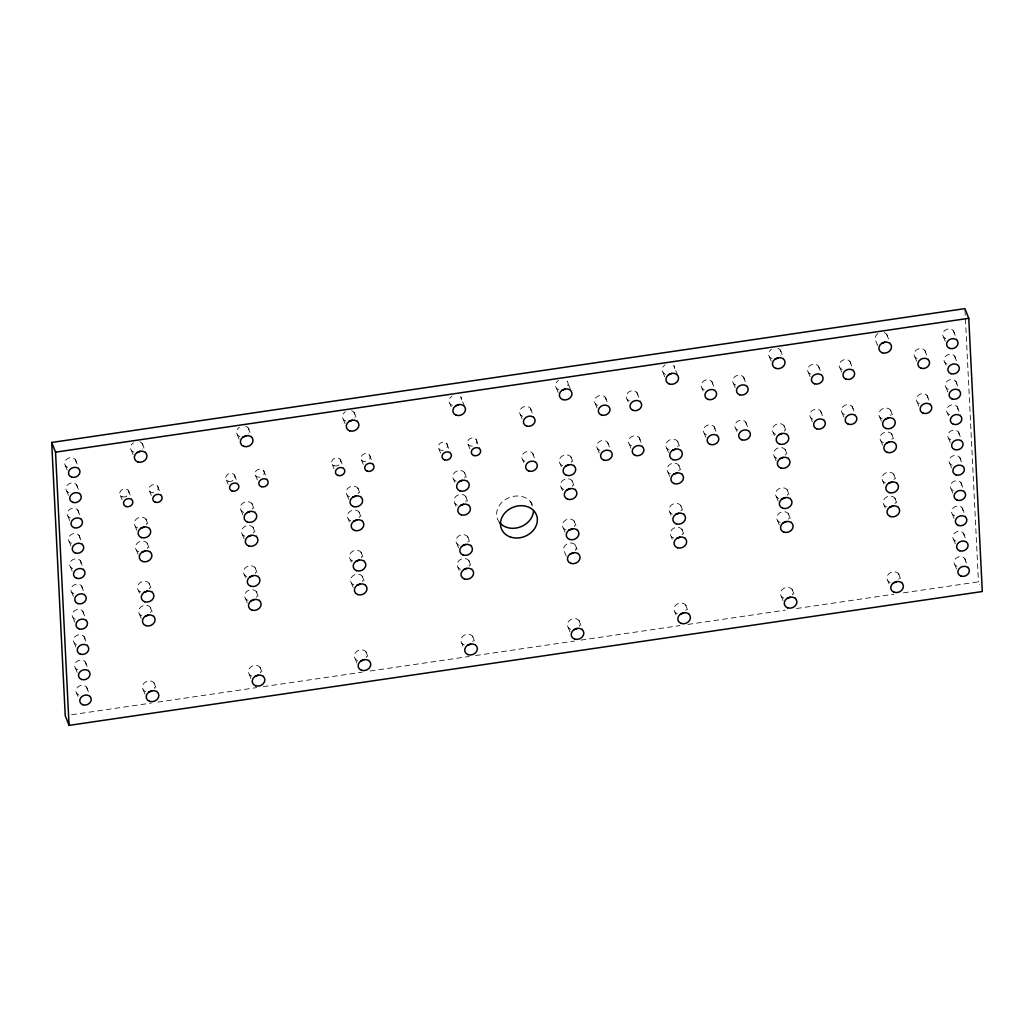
<?xml version="1.0" encoding="UTF-8"?>
<svg xmlns="http://www.w3.org/2000/svg" width="1034" height="1034" viewBox="0 0 1034 1034"><rect width="100%" height="100%" fill="white"/><g stroke="black" fill="none" stroke-linecap="round" stroke-linejoin="round"><path stroke-width="0.75" stroke-dasharray="5 3.75" d="M71.617 714.74L151.442 703.042M157.827 702.112L256.82 687.597M263.205 686.666L362.197 672.165M370.172 670.988L469.165 656.487M475.55 655.543L574.529 641.041M580.914 640.098L679.907 625.596M687.881 624.433L785.271 610.15M796.451 608.509L893.841 594.24M903.419 592.844L978.461 581.845L979.56 584.611M953.361 330.738L957.2 340.444M954.615 356.045L957.898 364.356M943.628 337.187L945.27 341.336M955.868 381.339L959.707 391.033M944.882 362.482L945.981 365.248M957.122 406.633L960.405 414.944M946.136 387.776L947.777 391.938M958.376 431.928L961.659 440.251M924.823 350.423L928.661 360.116M947.39 413.083L948.488 415.849M959.63 457.235L962.913 465.546M948.643 438.377L950.285 442.539M914.935 356.963L916.589 361.124M927.059 395.466L930.897 405.16M960.883 482.529L964.166 490.84M949.897 463.671L951.538 467.833M962.137 507.823L965.976 517.53M917.171 402.006L918.812 406.168M951.151 488.979L952.792 493.128M886.72 334.344L890.003 342.655M963.378 533.13L966.674 541.441M952.392 514.273L954.046 518.422M964.632 558.425L968.483 568.118M877.659 345.576L876.005 341.427A6.475 5.403 -21.6 0 1 877.956 333.607M953.645 539.567L955.3 543.729M954.899 564.861L956.553 569.023M890.468 410.033L893.764 418.343M891.657 433.931L894.94 442.255M879.766 417.116L881.407 421.277M849.896 361.409L853.192 369.72M880.942 441.027L882.597 445.176M893.647 474.179L897.486 483.873M894.824 498.078L898.119 506.389M840.009 367.949L841.663 372.111M882.933 481.262L884.031 484.028M852.132 406.44L855.428 414.75M884.122 505.161L885.22 507.94M842.245 412.993L843.886 417.141M818.346 366.023L821.642 374.347M898.572 573.78L902.423 583.473M808.459 372.576L810.1 376.725M820.582 411.067L824.421 420.76M887.87 580.862L888.969 583.628M810.695 417.607L812.336 421.769M780.243 349.944L783.526 358.255M769.529 357.027L771.183 361.189M783.992 425.633L787.275 433.957M785.168 449.544L788.464 457.855M773.277 432.729L774.376 435.495M743.42 377.009L747.259 386.703M774.466 456.627L776.107 460.789M787.171 489.78L790.454 498.091M788.347 513.678L791.643 522.002M733.533 383.549L735.174 387.711M776.456 496.863L778.111 501.025M745.656 422.053L748.939 430.364M777.646 520.774L779.287 524.923M735.769 428.593L736.867 431.359M711.87 381.636L715.166 389.947M792.096 589.38L795.934 599.074M701.983 388.177L703.081 390.955M714.106 426.667L717.945 436.374M781.394 596.463L783.035 600.625M704.206 433.22L705.86 437.369M677.606 375.252L673.754 365.545A6.475 5.403 -21.6 0 1 674.026 371.025M663.053 372.641L664.694 376.79M677.516 441.247L680.799 449.557M678.692 465.145L682.53 474.852M666.801 448.329L668.455 452.491M636.944 392.61L640.24 400.933M667.99 472.241L669.631 476.39M680.682 505.38L684.521 515.087M681.871 529.292L685.167 537.602M627.056 399.163L628.155 401.929M669.98 512.476L671.079 515.242M639.18 437.653L642.463 445.964M671.169 536.375L672.255 539.153M629.279 444.193L630.934 448.355M605.278 397.25L608.018 404.178M685.62 604.98L689.458 614.687M595.39 403.803L597.032 407.952M674.918 612.076L676.016 614.842M607.501 442.293L610.797 450.604M597.613 448.834L599.268 452.995M570.458 389.482L567.162 381.171A6.475 5.403 -21.6 0 1 567.433 386.651M556.46 388.254L558.101 392.416M570.91 456.86L574.206 465.184M572.099 480.771L575.938 490.465M560.208 463.956L561.307 466.722M530.352 408.236L534.19 417.93M561.397 487.854L562.496 490.633M574.09 521.007L577.928 530.701M575.279 544.918L578.575 553.229M520.464 414.776L522.105 418.938M563.388 528.09L565.029 532.251M532.575 453.28L535.87 461.591M566.218 556.15L564.564 552.001A6.475 5.403 -21.6 0 1 569.656 542.979A6.475 5.403 -21.6 0 1 575.55 550.385M522.687 459.82L523.786 462.586M579.027 620.607L582.866 630.301M530.649 501.839L532.303 506.001M568.325 627.69L569.967 631.852M464.524 406.478L460.686 396.772A6.475 5.403 -21.6 0 1 460.957 402.252M476.092 439.385L479.931 449.079M468.182 444.62L469.837 448.769M449.984 403.867L451.082 406.633M464.434 472.473L467.73 480.784M446.817 443.676L450.113 451.987M465.623 496.372L469.462 506.078M453.732 479.556L454.831 482.335M438.92 448.898L440.562 453.06M454.908 503.468L456.007 506.233M467.614 536.607L471.452 546.314M468.803 560.518L472.086 568.829M456.912 543.703L458.553 547.852M458.088 567.601L459.186 570.38M472.551 636.207L475.834 644.531M461.836 643.303L462.935 646.069M354.093 412.398L357.932 422.092M369.5 454.999L373.339 464.705M361.59 460.233L363.244 464.395M343.391 419.481L345.033 423.643M357.842 488.1L361.137 496.41M340.225 459.29L343.521 467.614M359.031 511.998L362.869 521.692M347.14 495.183L348.781 499.332M332.328 464.524L333.969 468.686M348.316 519.081L349.414 521.86M361.021 552.234L364.317 560.544M362.21 576.145L366.049 585.839M350.319 559.316L351.405 562.095M351.495 583.228L353.15 587.377M365.958 651.834L369.241 660.144M355.244 658.917L356.898 663.078M248.186 427.921L252.037 437.615M263.592 470.522L267.431 480.228M255.695 475.756L257.337 479.918M237.484 435.004L239.125 439.166M251.947 503.61L255.23 511.933M234.33 474.813L237.613 483.124M253.123 527.521L256.962 537.215M241.232 510.706L242.887 514.854M226.42 480.047L228.075 484.209M242.421 534.604L244.063 538.766M255.114 567.756L258.41 576.067M256.303 591.655L260.141 601.361M244.412 574.839L245.51 577.618M245.601 598.751L247.242 602.9M260.051 667.357L263.347 675.667M249.349 674.439L250.991 678.601M142.175 443.457L146.014 453.151M157.582 486.058L161.42 495.764M149.671 491.292L151.326 495.454M131.473 450.54L133.115 454.702M145.923 519.158L149.219 527.469M128.306 490.349L131.602 498.672M147.112 543.057L150.951 552.751M135.221 526.241L136.863 530.39M120.409 495.583L122.051 499.745M136.398 550.14L138.052 554.302M149.103 583.292L152.386 591.603M150.279 607.204L154.131 616.897M138.388 590.375L139.487 593.154M139.577 614.286L141.219 618.435M75.262 459.432L78.545 467.743M76.503 484.726L80.355 494.433M154.027 682.892L157.323 691.203M65.517 465.882L67.171 470.031M77.757 510.033L81.608 519.727M66.771 491.176L68.425 495.338M143.325 689.975L144.967 694.137M79.011 535.328L82.306 543.638M68.024 516.47L69.679 520.632M80.264 560.622L84.103 570.329M69.278 541.777L70.932 545.926M81.518 585.929L84.814 594.24M70.532 567.071L72.186 571.22M82.772 611.223L86.61 620.917M71.785 592.366L73.44 596.528M84.025 636.517L87.321 644.841M73.039 617.66L75.779 624.588M85.279 661.825L89.118 671.518M74.293 642.967L75.934 647.116M86.533 687.119L89.829 695.43M75.547 668.261L77.188 672.423M76.8 693.556L77.899 696.334M965.006 310.226L978.461 581.845M499.512 522.454A18.845 15.704 -21.6 0 1 508.043 498.091A18.845 15.704 -21.6 0 1 533.105 506.75M472.344 446.042A4.782 3.981 -21.6 0 1 467.678 441.259A4.782 3.981 -21.6 0 1 474.994 438.455A4.782 3.981 -21.6 0 1 474.658 445.163M443.069 450.333A4.782 3.981 -21.6 0 1 438.403 445.551A4.782 3.981 -21.6 0 1 445.719 442.746A4.782 3.981 -21.6 0 1 445.383 449.441M365.752 461.668A4.782 3.981 -21.6 0 1 361.086 456.886A4.782 3.981 -21.6 0 1 368.401 454.081A4.782 3.981 -21.6 0 1 368.065 460.776M259.844 477.191A4.782 3.981 -21.6 0 1 255.178 472.409A4.782 3.981 -21.6 0 1 262.494 469.604A4.782 3.981 -21.6 0 1 262.158 476.299M153.82 492.727A4.782 3.981 -21.6 0 1 149.167 487.945A4.782 3.981 -21.6 0 1 156.483 485.14A4.782 3.981 -21.6 0 1 156.134 491.835M957.109 566.386A5.894 4.911 -21.6 0 1 954.653 559.885A5.894 4.911 -21.6 0 1 962.434 556.912A5.894 4.911 -21.6 0 1 964.877 563.401M955.855 541.079A5.894 4.911 -21.6 0 1 953.4 534.591A5.894 4.911 -21.6 0 1 961.181 531.618A5.894 4.911 -21.6 0 1 963.636 538.107M954.602 515.785A5.894 4.911 -21.6 0 1 952.146 509.297A5.894 4.911 -21.6 0 1 959.927 506.311A5.894 4.911 -21.6 0 1 962.383 512.812M953.348 490.491A5.894 4.911 -21.6 0 1 950.892 483.99A5.894 4.911 -21.6 0 1 958.673 481.017A5.894 4.911 -21.6 0 1 961.129 487.505M952.094 465.184A5.894 4.911 -21.6 0 1 949.639 458.695A5.894 4.911 -21.6 0 1 957.419 455.723A5.894 4.911 -21.6 0 1 959.875 462.211M950.841 439.889A5.894 4.911 -21.6 0 1 948.398 433.401A5.894 4.911 -21.6 0 1 956.166 430.415A5.894 4.911 -21.6 0 1 958.621 436.917M949.587 414.595A5.894 4.911 -21.6 0 1 947.144 408.094A5.894 4.911 -21.6 0 1 954.925 405.121A5.894 4.911 -21.6 0 1 957.368 411.61M948.333 389.288A5.894 4.911 -21.6 0 1 945.89 382.8A5.894 4.911 -21.6 0 1 953.671 379.827A5.894 4.911 -21.6 0 1 956.114 386.315M947.079 363.994A5.894 4.911 -21.6 0 1 944.637 357.506A5.894 4.911 -21.6 0 1 952.417 354.52A5.894 4.911 -21.6 0 1 954.86 361.021M945.826 338.7A5.894 4.911 -21.6 0 1 943.383 332.198A5.894 4.911 -21.6 0 1 951.164 329.226A5.894 4.911 -21.6 0 1 953.606 335.727M78.998 695.081A5.894 4.911 -21.6 0 1 76.555 688.579A5.894 4.911 -21.6 0 1 84.336 685.607A5.894 4.911 -21.6 0 1 86.778 692.095M77.744 669.774A5.894 4.911 -21.6 0 1 75.301 663.285A5.894 4.911 -21.6 0 1 83.082 660.312A5.894 4.911 -21.6 0 1 85.525 666.801M76.49 644.479A5.894 4.911 -21.6 0 1 74.047 637.978A5.894 4.911 -21.6 0 1 81.828 635.005A5.894 4.911 -21.6 0 1 84.271 641.507M75.236 619.185A5.894 4.911 -21.6 0 1 72.794 612.684A5.894 4.911 -21.6 0 1 80.574 609.711A5.894 4.911 -21.6 0 1 83.017 616.199M73.983 593.878A5.894 4.911 -21.6 0 1 71.54 587.39A5.894 4.911 -21.6 0 1 79.321 584.417A5.894 4.911 -21.6 0 1 81.764 590.905M72.729 568.584A5.894 4.911 -21.6 0 1 70.286 562.095A5.894 4.911 -21.6 0 1 78.067 559.11A5.894 4.911 -21.6 0 1 80.51 565.611M71.475 543.289A5.894 4.911 -21.6 0 1 69.032 536.788A5.894 4.911 -21.6 0 1 76.813 533.815A5.894 4.911 -21.6 0 1 79.256 540.304M70.234 517.982A5.894 4.911 -21.6 0 1 67.779 511.494A5.894 4.911 -21.6 0 1 75.56 508.521A5.894 4.911 -21.6 0 1 78.015 515.01M68.981 492.688A5.894 4.911 -21.6 0 1 66.525 486.2A5.894 4.911 -21.6 0 1 74.306 483.214A5.894 4.911 -21.6 0 1 76.762 489.715M67.727 467.394A5.894 4.911 -21.6 0 1 65.271 460.893A5.894 4.911 -21.6 0 1 73.052 457.92A5.894 4.911 -21.6 0 1 75.508 464.408M885.362 482.93A6.475 5.403 -21.6 0 1 882.661 475.782A6.475 5.403 -21.6 0 1 891.23 472.512A6.475 5.403 -21.6 0 1 893.919 479.647M890.287 582.53A6.475 5.403 -21.6 0 1 887.599 575.382A6.475 5.403 -21.6 0 1 896.155 572.112A6.475 5.403 -21.6 0 1 898.843 579.247M886.539 506.828A6.475 5.403 -21.6 0 1 883.85 499.693A6.475 5.403 -21.6 0 1 892.407 496.41A6.475 5.403 -21.6 0 1 895.095 503.558M778.873 498.53A6.475 5.403 -21.6 0 1 776.185 491.396A6.475 5.403 -21.6 0 1 784.741 488.113A6.475 5.403 -21.6 0 1 787.443 495.26M783.811 598.13A6.475 5.403 -21.6 0 1 781.122 590.983A6.475 5.403 -21.6 0 1 789.679 587.713A6.475 5.403 -21.6 0 1 792.367 594.86M780.063 522.441A6.475 5.403 -21.6 0 1 777.374 515.294A6.475 5.403 -21.6 0 1 785.93 512.024A6.475 5.403 -21.6 0 1 788.619 519.158M672.397 514.144A6.475 5.403 -21.6 0 1 669.709 506.996A6.475 5.403 -21.6 0 1 678.265 503.726A6.475 5.403 -21.6 0 1 680.954 510.861M677.335 613.731A6.475 5.403 -21.6 0 1 674.646 606.596A6.475 5.403 -21.6 0 1 683.203 603.326A6.475 5.403 -21.6 0 1 685.891 610.461M673.586 538.042A6.475 5.403 -21.6 0 1 670.898 530.894A6.475 5.403 -21.6 0 1 679.454 527.624A6.475 5.403 -21.6 0 1 682.143 534.772M565.805 529.757A6.475 5.403 -21.6 0 1 563.116 522.622A6.475 5.403 -21.6 0 1 571.673 519.339A6.475 5.403 -21.6 0 1 574.361 526.487M570.742 629.357A6.475 5.403 -21.6 0 1 568.054 622.222A6.475 5.403 -21.6 0 1 576.61 618.939A6.475 5.403 -21.6 0 1 579.298 626.087M459.329 545.37A6.475 5.403 -21.6 0 1 456.64 538.223A6.475 5.403 -21.6 0 1 465.197 534.953A6.475 5.403 -21.6 0 1 467.885 542.087M464.266 644.97A6.475 5.403 -21.6 0 1 461.565 637.823A6.475 5.403 -21.6 0 1 470.134 634.553A6.475 5.403 -21.6 0 1 472.822 641.687M460.505 569.269A6.475 5.403 -21.6 0 1 457.816 562.121A6.475 5.403 -21.6 0 1 466.373 558.851A6.475 5.403 -21.6 0 1 469.074 565.999M352.736 560.984A6.475 5.403 -21.6 0 1 350.048 553.849A6.475 5.403 -21.6 0 1 358.604 550.566A6.475 5.403 -21.6 0 1 361.293 557.714M357.661 660.584A6.475 5.403 -21.6 0 1 354.972 653.449A6.475 5.403 -21.6 0 1 363.529 650.166A6.475 5.403 -21.6 0 1 366.23 657.314M353.912 584.895A6.475 5.403 -21.6 0 1 351.224 577.747A6.475 5.403 -21.6 0 1 359.78 574.477A6.475 5.403 -21.6 0 1 362.482 581.612M246.829 576.507A6.475 5.403 -21.6 0 1 244.14 569.359A6.475 5.403 -21.6 0 1 252.697 566.089A6.475 5.403 -21.6 0 1 255.385 573.237M251.766 676.107A6.475 5.403 -21.6 0 1 249.078 668.959A6.475 5.403 -21.6 0 1 257.634 665.689A6.475 5.403 -21.6 0 1 260.322 672.837M248.018 600.418A6.475 5.403 -21.6 0 1 245.329 593.27A6.475 5.403 -21.6 0 1 253.886 590A6.475 5.403 -21.6 0 1 256.574 597.135M140.818 592.043A6.475 5.403 -21.6 0 1 138.117 584.908A6.475 5.403 -21.6 0 1 146.686 581.625A6.475 5.403 -21.6 0 1 149.374 588.773M145.742 691.643A6.475 5.403 -21.6 0 1 143.054 684.508A6.475 5.403 -21.6 0 1 151.61 681.225A6.475 5.403 -21.6 0 1 154.299 688.373M141.994 615.954A6.475 5.403 -21.6 0 1 139.306 608.806A6.475 5.403 -21.6 0 1 147.862 605.536A6.475 5.403 -21.6 0 1 150.55 612.671M883.359 442.694A6.475 5.403 -21.6 0 1 880.671 435.547A6.475 5.403 -21.6 0 1 889.227 432.277A6.475 5.403 -21.6 0 1 891.928 439.411M884.303 332.677A6.475 5.403 -21.6 0 1 886.991 339.811M882.183 418.783A6.475 5.403 -21.6 0 1 879.495 411.648A6.475 5.403 -21.6 0 1 888.051 408.365A6.475 5.403 -21.6 0 1 890.739 415.513M776.883 458.295A6.475 5.403 -21.6 0 1 774.195 451.147A6.475 5.403 -21.6 0 1 782.751 447.877A6.475 5.403 -21.6 0 1 785.439 455.025M777.814 348.277A6.475 5.403 -21.6 0 1 780.515 355.425M771.946 358.695A6.475 5.403 -21.6 0 1 771.48 349.208M775.707 434.396A6.475 5.403 -21.6 0 1 773.005 427.249A6.475 5.403 -21.6 0 1 781.575 423.979A6.475 5.403 -21.6 0 1 784.263 431.113M670.407 473.895A6.475 5.403 -21.6 0 1 667.718 466.761A6.475 5.403 -21.6 0 1 676.275 463.478A6.475 5.403 -21.6 0 1 678.963 470.625M665.469 374.295A6.475 5.403 -21.6 0 1 665.004 364.808M669.218 449.997A6.475 5.403 -21.6 0 1 666.529 442.849A6.475 5.403 -21.6 0 1 675.086 439.579A6.475 5.403 -21.6 0 1 677.787 446.727M563.814 489.521A6.475 5.403 -21.6 0 1 561.126 482.374A6.475 5.403 -21.6 0 1 569.682 479.104A6.475 5.403 -21.6 0 1 572.371 486.251M558.877 389.921A6.475 5.403 -21.6 0 1 558.412 380.434M562.625 465.623A6.475 5.403 -21.6 0 1 559.937 458.476A6.475 5.403 -21.6 0 1 568.493 455.206A6.475 5.403 -21.6 0 1 571.182 462.34M457.338 505.122A6.475 5.403 -21.6 0 1 454.65 497.987A6.475 5.403 -21.6 0 1 463.206 494.704A6.475 5.403 -21.6 0 1 465.895 501.852M452.401 405.522A6.475 5.403 -21.6 0 1 451.936 396.035M456.149 481.224A6.475 5.403 -21.6 0 1 453.461 474.076A6.475 5.403 -21.6 0 1 462.017 470.806A6.475 5.403 -21.6 0 1 464.705 477.954M350.746 520.748A6.475 5.403 -21.6 0 1 348.044 513.601A6.475 5.403 -21.6 0 1 356.614 510.331A6.475 5.403 -21.6 0 1 359.302 517.478M351.676 410.731A6.475 5.403 -21.6 0 1 354.365 417.878M345.808 421.148A6.475 5.403 -21.6 0 1 345.343 411.661M349.557 496.85A6.475 5.403 -21.6 0 1 346.868 489.702A6.475 5.403 -21.6 0 1 355.425 486.432A6.475 5.403 -21.6 0 1 358.113 493.567M244.838 536.271A6.475 5.403 -21.6 0 1 242.15 529.124A6.475 5.403 -21.6 0 1 250.706 525.854A6.475 5.403 -21.6 0 1 253.395 533.001M245.769 426.254A6.475 5.403 -21.6 0 1 248.457 433.401M239.901 436.671A6.475 5.403 -21.6 0 1 239.436 427.184M243.649 512.373A6.475 5.403 -21.6 0 1 240.961 505.225A6.475 5.403 -21.6 0 1 249.517 501.955A6.475 5.403 -21.6 0 1 252.218 509.09M138.815 551.807A6.475 5.403 -21.6 0 1 136.126 544.659A6.475 5.403 -21.6 0 1 144.682 541.389A6.475 5.403 -21.6 0 1 147.384 548.537M139.758 441.789A6.475 5.403 -21.6 0 1 142.446 448.937M133.89 452.207A6.475 5.403 -21.6 0 1 133.412 442.72M137.638 527.909A6.475 5.403 -21.6 0 1 134.95 520.761A6.475 5.403 -21.6 0 1 143.506 517.491A6.475 5.403 -21.6 0 1 146.195 524.626M844.481 414.531A5.984 4.989 -21.6 0 1 841.986 407.926A5.984 4.989 -21.6 0 1 849.896 404.901A5.984 4.989 -21.6 0 1 852.378 411.506M919.407 403.544A5.984 4.989 -21.6 0 1 916.912 396.953A5.984 4.989 -21.6 0 1 924.823 393.928A5.984 4.989 -21.6 0 1 927.304 400.52M842.245 369.487A5.984 4.989 -21.6 0 1 839.763 362.895A5.984 4.989 -21.6 0 1 847.66 359.871A5.984 4.989 -21.6 0 1 850.155 366.463M917.171 358.501A5.984 4.989 -21.6 0 1 914.689 351.909A5.984 4.989 -21.6 0 1 922.586 348.885A5.984 4.989 -21.6 0 1 925.081 355.476M738.005 430.131A5.984 4.989 -21.6 0 1 735.51 423.539A5.984 4.989 -21.6 0 1 743.42 420.515A5.984 4.989 -21.6 0 1 745.902 427.107M812.931 419.145A5.984 4.989 -21.6 0 1 810.436 412.553A5.984 4.989 -21.6 0 1 818.346 409.529A5.984 4.989 -21.6 0 1 820.828 416.12M735.769 385.087A5.984 4.989 -21.6 0 1 733.287 378.496A5.984 4.989 -21.6 0 1 741.184 375.471A5.984 4.989 -21.6 0 1 743.679 382.063M810.695 374.114A5.984 4.989 -21.6 0 1 808.213 367.509A5.984 4.989 -21.6 0 1 816.11 364.485A5.984 4.989 -21.6 0 1 818.605 371.09M631.515 445.732A5.984 4.989 -21.6 0 1 629.034 439.14A5.984 4.989 -21.6 0 1 636.944 436.115A5.984 4.989 -21.6 0 1 639.426 442.707M706.442 434.758A5.984 4.989 -21.6 0 1 703.96 428.154A5.984 4.989 -21.6 0 1 711.87 425.129A5.984 4.989 -21.6 0 1 714.352 431.734M629.292 400.701A5.984 4.989 -21.6 0 1 626.798 394.096A5.984 4.989 -21.6 0 1 634.708 391.072A5.984 4.989 -21.6 0 1 637.19 397.676M704.219 389.715A5.984 4.989 -21.6 0 1 701.737 383.123A5.984 4.989 -21.6 0 1 709.634 380.098A5.984 4.989 -21.6 0 1 712.116 386.69M524.923 461.358A5.984 4.989 -21.6 0 1 522.441 454.766A5.984 4.989 -21.6 0 1 530.352 451.742A5.984 4.989 -21.6 0 1 532.833 458.333M599.849 450.372A5.984 4.989 -21.6 0 1 597.368 443.78A5.984 4.989 -21.6 0 1 605.278 440.755A5.984 4.989 -21.6 0 1 607.759 447.347M522.7 416.314A5.984 4.989 -21.6 0 1 520.205 409.722A5.984 4.989 -21.6 0 1 528.115 406.698A5.984 4.989 -21.6 0 1 530.597 413.29M597.626 405.341A5.984 4.989 -21.6 0 1 595.132 398.736A5.984 4.989 -21.6 0 1 603.042 395.712A5.984 4.989 -21.6 0 1 605.523 402.316M334.111 465.752A4.782 3.981 -21.6 0 0 340.949 461.229A4.782 3.981 -21.6 0 0 333.762 458.747A4.782 3.981 -21.6 0 0 334.111 465.752M228.204 481.275A4.782 3.981 -21.6 0 0 235.054 476.752A4.782 3.981 -21.6 0 0 227.855 474.27A4.782 3.981 -21.6 0 0 228.204 481.275M122.193 496.811A4.782 3.981 -21.6 0 0 129.03 492.287A4.782 3.981 -21.6 0 0 121.844 489.806A4.782 3.981 -21.6 0 0 122.193 496.811"/><path stroke-width="1.5" d="M51.7 442.462L964.929 308.623L968.768 318.317L982.3 591.538L69.071 725.377L65.232 715.683L51.7 442.462L55.539 452.155L69.071 725.377M55.539 452.155L968.768 318.317M533.518 510.809A18.845 15.704 -21.6 0 1 519.856 527.12A18.845 15.704 -21.6 0 1 499.512 522.454M891.696 481.999A6.475 5.403 -21.6 0 1 888.568 483.201M896.633 581.599A6.475 5.403 -21.6 0 1 893.492 582.801M892.885 505.897A6.475 5.403 -21.6 0 1 889.744 507.099M785.22 497.6A6.475 5.403 -21.6 0 1 782.079 498.802M790.144 597.2A6.475 5.403 -21.6 0 1 787.016 598.402M786.396 521.511A6.475 5.403 -21.6 0 1 783.268 522.7M678.743 513.213A6.475 5.403 -21.6 0 1 675.603 514.402M683.668 612.813A6.475 5.403 -21.6 0 1 680.54 614.002M679.92 537.111A6.475 5.403 -21.6 0 1 676.792 538.313M572.138 528.826A6.475 5.403 -21.6 0 1 569.01 530.028M577.075 628.426A6.475 5.403 -21.6 0 1 573.948 629.628M573.327 552.738A6.475 5.403 -21.6 0 1 570.199 553.927M465.662 544.44A6.475 5.403 -21.6 0 1 462.534 545.629M470.599 644.04A6.475 5.403 -21.6 0 1 467.471 645.229M466.851 568.338A6.475 5.403 -21.6 0 1 463.71 569.54M359.069 560.053A6.475 5.403 -21.6 0 1 355.942 561.255M364.007 659.653A6.475 5.403 -21.6 0 1 360.866 660.855M360.259 583.964A6.475 5.403 -21.6 0 1 357.118 585.166M253.175 575.576A6.475 5.403 -21.6 0 1 250.034 576.778M258.099 675.176A6.475 5.403 -21.6 0 1 254.971 676.378M254.351 599.487A6.475 5.403 -21.6 0 1 251.223 600.676M147.151 591.112A6.475 5.403 -21.6 0 1 144.023 592.314M152.088 690.712A6.475 5.403 -21.6 0 1 148.948 691.914M148.34 615.023A6.475 5.403 -21.6 0 1 145.199 616.225M889.705 441.764A6.475 5.403 -21.6 0 1 886.565 442.953M884.768 342.164A6.475 5.403 -21.6 0 1 881.64 343.353M888.516 417.852A6.475 5.403 -21.6 0 1 885.388 419.054M783.229 457.364A6.475 5.403 -21.6 0 1 780.088 458.566M778.292 357.764A6.475 5.403 -21.6 0 1 775.151 358.966M782.04 433.466A6.475 5.403 -21.6 0 1 778.912 434.655M676.74 472.965A6.475 5.403 -21.6 0 1 673.612 474.167M671.816 373.377A6.475 5.403 -21.6 0 1 668.675 374.567M675.564 449.066A6.475 5.403 -21.6 0 1 672.423 450.268M570.148 488.591A6.475 5.403 -21.6 0 1 567.02 489.793M565.223 388.991A6.475 5.403 -21.6 0 1 562.082 390.193M568.971 464.693A6.475 5.403 -21.6 0 1 565.831 465.882M463.671 504.204A6.475 5.403 -21.6 0 1 460.544 505.393M458.734 404.604A6.475 5.403 -21.6 0 1 455.606 405.793M462.482 480.293A6.475 5.403 -21.6 0 1 459.354 481.495M357.079 519.818A6.475 5.403 -21.6 0 1 353.951 521.02M352.142 420.218A6.475 5.403 -21.6 0 1 349.014 421.42M355.89 495.919A6.475 5.403 -21.6 0 1 352.762 497.121M251.172 535.341A6.475 5.403 -21.6 0 1 248.044 536.543M246.247 435.741A6.475 5.403 -21.6 0 1 243.106 436.943M249.995 511.442A6.475 5.403 -21.6 0 1 246.855 512.631M145.161 550.876A6.475 5.403 -21.6 0 1 142.02 552.078M140.223 451.276A6.475 5.403 -21.6 0 1 137.095 452.478M143.972 526.978A6.475 5.403 -21.6 0 1 140.844 528.18M681.173 623.437A6.475 5.403 -21.6 0 0 690.441 617.298A6.475 5.403 -21.6 0 0 680.708 613.95A6.475 5.403 -21.6 0 0 681.173 623.437M510.382 537.008A18.845 15.704 -21.6 0 0 537.357 519.146A18.845 15.704 -21.6 0 0 509.012 509.4A18.845 15.704 -21.6 0 0 510.382 537.008M473.818 455.542A4.782 3.981 -21.6 0 0 480.655 451.005A4.782 3.981 -21.6 0 0 473.469 448.536A4.782 3.981 -21.6 0 0 473.818 455.542M444.542 459.833A4.782 3.981 -21.6 0 0 451.393 455.296A4.782 3.981 -21.6 0 0 444.193 452.827A4.782 3.981 -21.6 0 0 444.542 459.833M367.225 471.168A4.782 3.981 -21.6 0 0 374.062 466.631A4.782 3.981 -21.6 0 0 366.876 464.163A4.782 3.981 -21.6 0 0 367.225 471.168M337.95 475.459A4.782 3.981 -21.6 0 0 344.8 470.922A4.782 3.981 -21.6 0 0 337.601 468.454A4.782 3.981 -21.6 0 0 337.95 475.459M261.318 486.691A4.782 3.981 -21.6 0 0 268.168 482.154A4.782 3.981 -21.6 0 0 260.969 479.686A4.782 3.981 -21.6 0 0 261.318 486.691M232.043 490.969A4.782 3.981 -21.6 0 0 238.893 486.445A4.782 3.981 -21.6 0 0 231.706 483.977A4.782 3.981 -21.6 0 0 232.043 490.969M155.307 502.227A4.782 3.981 -21.6 0 0 162.144 497.69A4.782 3.981 -21.6 0 0 154.958 495.221A4.782 3.981 -21.6 0 0 155.307 502.227M126.032 506.518A4.782 3.981 -21.6 0 0 132.869 501.981A4.782 3.981 -21.6 0 0 125.683 499.512A4.782 3.981 -21.6 0 0 126.032 506.518M960.948 576.08A5.894 4.911 -21.6 0 0 969.375 570.497A5.894 4.911 -21.6 0 0 960.521 567.459A5.894 4.911 -21.6 0 0 960.948 576.08M959.694 550.786A5.894 4.911 -21.6 0 0 968.121 545.202A5.894 4.911 -21.6 0 0 959.268 542.152A5.894 4.911 -21.6 0 0 959.694 550.786M958.44 525.479A5.894 4.911 -21.6 0 0 966.868 519.908A5.894 4.911 -21.6 0 0 958.014 516.858A5.894 4.911 -21.6 0 0 958.44 525.479M957.187 500.185A5.894 4.911 -21.6 0 0 965.614 494.601A5.894 4.911 -21.6 0 0 956.76 491.564A5.894 4.911 -21.6 0 0 957.187 500.185M955.933 474.89A5.894 4.911 -21.6 0 0 964.36 469.307A5.894 4.911 -21.6 0 0 955.506 466.256A5.894 4.911 -21.6 0 0 955.933 474.89M954.679 449.583A5.894 4.911 -21.6 0 0 963.106 444.013A5.894 4.911 -21.6 0 0 954.253 440.962A5.894 4.911 -21.6 0 0 954.679 449.583M953.426 424.289A5.894 4.911 -21.6 0 0 961.853 418.705A5.894 4.911 -21.6 0 0 952.999 415.668A5.894 4.911 -21.6 0 0 953.426 424.289M952.172 398.995A5.894 4.911 -21.6 0 0 960.599 393.411A5.894 4.911 -21.6 0 0 951.745 390.361A5.894 4.911 -21.6 0 0 952.172 398.995M950.918 373.688A5.894 4.911 -21.6 0 0 959.345 368.117A5.894 4.911 -21.6 0 0 950.492 365.067A5.894 4.911 -21.6 0 0 950.918 373.688M949.664 348.393A5.894 4.911 -21.6 0 0 958.091 342.823A5.894 4.911 -21.6 0 0 949.238 339.772A5.894 4.911 -21.6 0 0 949.664 348.393M82.836 704.774A5.894 4.911 -21.6 0 0 91.263 699.191A5.894 4.911 -21.6 0 0 82.41 696.153A5.894 4.911 -21.6 0 0 82.836 704.774M81.583 679.48A5.894 4.911 -21.6 0 0 90.023 673.897A5.894 4.911 -21.6 0 0 81.156 670.846A5.894 4.911 -21.6 0 0 81.583 679.48M80.329 654.173A5.894 4.911 -21.6 0 0 88.769 648.602A5.894 4.911 -21.6 0 0 79.902 645.552A5.894 4.911 -21.6 0 0 80.329 654.173M79.075 628.879A5.894 4.911 -21.6 0 0 87.515 623.295A5.894 4.911 -21.6 0 0 78.649 620.258A5.894 4.911 -21.6 0 0 79.075 628.879M77.834 603.585A5.894 4.911 -21.6 0 0 86.261 598.001A5.894 4.911 -21.6 0 0 77.395 594.951A5.894 4.911 -21.6 0 0 77.834 603.585M76.581 578.277A5.894 4.911 -21.6 0 0 85.008 572.707A5.894 4.911 -21.6 0 0 76.141 569.656A5.894 4.911 -21.6 0 0 76.581 578.277M75.327 552.983A5.894 4.911 -21.6 0 0 83.754 547.4A5.894 4.911 -21.6 0 0 74.9 544.362A5.894 4.911 -21.6 0 0 75.327 552.983M74.073 527.689A5.894 4.911 -21.6 0 0 82.5 522.105A5.894 4.911 -21.6 0 0 73.647 519.055A5.894 4.911 -21.6 0 0 74.073 527.689M72.819 502.382A5.894 4.911 -21.6 0 0 81.247 496.811A5.894 4.911 -21.6 0 0 72.393 493.761A5.894 4.911 -21.6 0 0 72.819 502.382M71.566 477.088A5.894 4.911 -21.6 0 0 79.993 471.504A5.894 4.911 -21.6 0 0 71.139 468.467A5.894 4.911 -21.6 0 0 71.566 477.088M889.201 492.623A6.475 5.403 -21.6 0 0 898.468 486.484A6.475 5.403 -21.6 0 0 888.723 483.137A6.475 5.403 -21.6 0 0 889.201 492.623M894.126 592.223A6.475 5.403 -21.6 0 0 903.406 586.084A6.475 5.403 -21.6 0 0 893.66 582.737A6.475 5.403 -21.6 0 0 894.126 592.223M890.377 516.535A6.475 5.403 -21.6 0 0 899.658 510.395A6.475 5.403 -21.6 0 0 889.912 507.048A6.475 5.403 -21.6 0 0 890.377 516.535M782.712 508.237A6.475 5.403 -21.6 0 0 791.992 502.097A6.475 5.403 -21.6 0 0 782.247 498.737A6.475 5.403 -21.6 0 0 782.712 508.237M787.649 607.837A6.475 5.403 -21.6 0 0 796.93 601.698A6.475 5.403 -21.6 0 0 787.184 598.337A6.475 5.403 -21.6 0 0 787.649 607.837M783.901 532.135A6.475 5.403 -21.6 0 0 793.168 525.996A6.475 5.403 -21.6 0 0 783.436 522.648A6.475 5.403 -21.6 0 0 783.901 532.135M676.236 523.837A6.475 5.403 -21.6 0 0 685.516 517.698A6.475 5.403 -21.6 0 0 675.771 514.35A6.475 5.403 -21.6 0 0 676.236 523.837M677.425 547.736A6.475 5.403 -21.6 0 0 686.692 541.609A6.475 5.403 -21.6 0 0 676.96 538.249A6.475 5.403 -21.6 0 0 677.425 547.736M569.644 539.464A6.475 5.403 -21.6 0 0 578.924 533.324A6.475 5.403 -21.6 0 0 569.178 529.977A6.475 5.403 -21.6 0 0 569.644 539.464M574.581 639.064A6.475 5.403 -21.6 0 0 583.848 632.924A6.475 5.403 -21.6 0 0 574.103 629.564A6.475 5.403 -21.6 0 0 574.581 639.064M570.833 563.362A6.475 5.403 -21.6 0 0 580.1 557.223A6.475 5.403 -21.6 0 0 570.354 553.875A6.475 5.403 -21.6 0 0 570.833 563.362M463.167 555.064A6.475 5.403 -21.6 0 0 472.435 548.925A6.475 5.403 -21.6 0 0 462.702 545.577A6.475 5.403 -21.6 0 0 463.167 555.064M468.105 654.664A6.475 5.403 -21.6 0 0 477.372 648.525A6.475 5.403 -21.6 0 0 467.627 645.177A6.475 5.403 -21.6 0 0 468.105 654.664M464.356 578.962A6.475 5.403 -21.6 0 0 473.624 572.836A6.475 5.403 -21.6 0 0 463.878 569.476A6.475 5.403 -21.6 0 0 464.356 578.962M356.575 570.69A6.475 5.403 -21.6 0 0 365.842 564.551A6.475 5.403 -21.6 0 0 356.11 561.203A6.475 5.403 -21.6 0 0 356.575 570.69M361.512 670.291A6.475 5.403 -21.6 0 0 370.779 664.151A6.475 5.403 -21.6 0 0 361.034 660.804A6.475 5.403 -21.6 0 0 361.512 670.291M357.751 594.589A6.475 5.403 -21.6 0 0 367.031 588.449A6.475 5.403 -21.6 0 0 357.286 585.102A6.475 5.403 -21.6 0 0 357.751 594.589M250.667 586.213A6.475 5.403 -21.6 0 0 259.948 580.074A6.475 5.403 -21.6 0 0 250.202 576.713A6.475 5.403 -21.6 0 0 250.667 586.213M255.605 685.801A6.475 5.403 -21.6 0 0 264.872 679.674A6.475 5.403 -21.6 0 0 255.139 676.314A6.475 5.403 -21.6 0 0 255.605 685.801M251.857 610.112A6.475 5.403 -21.6 0 0 261.124 603.972A6.475 5.403 -21.6 0 0 251.391 600.625A6.475 5.403 -21.6 0 0 251.857 610.112M144.657 601.749A6.475 5.403 -21.6 0 0 153.924 595.61A6.475 5.403 -21.6 0 0 144.178 592.262A6.475 5.403 -21.6 0 0 144.657 601.749M149.581 701.349A6.475 5.403 -21.6 0 0 158.861 695.21A6.475 5.403 -21.6 0 0 149.116 691.862A6.475 5.403 -21.6 0 0 149.581 701.349M145.833 625.648A6.475 5.403 -21.6 0 0 155.113 619.508A6.475 5.403 -21.6 0 0 145.367 616.161A6.475 5.403 -21.6 0 0 145.833 625.648M887.198 452.388A6.475 5.403 -21.6 0 0 896.478 446.249A6.475 5.403 -21.6 0 0 886.733 442.901A6.475 5.403 -21.6 0 0 887.198 452.388M882.273 352.788A6.475 5.403 -21.6 0 0 891.541 346.648A6.475 5.403 -21.6 0 0 881.795 343.301A6.475 5.403 -21.6 0 0 882.273 352.788M886.022 428.49A6.475 5.403 -21.6 0 0 895.289 422.35A6.475 5.403 -21.6 0 0 885.543 418.99A6.475 5.403 -21.6 0 0 886.022 428.49M780.722 467.988A6.475 5.403 -21.6 0 0 790.002 461.862A6.475 5.403 -21.6 0 0 780.256 458.501A6.475 5.403 -21.6 0 0 780.722 467.988M775.797 368.388A6.475 5.403 -21.6 0 0 785.064 362.262A6.475 5.403 -21.6 0 0 775.319 358.901A6.475 5.403 -21.6 0 0 775.797 368.388M779.546 444.09A6.475 5.403 -21.6 0 0 788.813 437.951A6.475 5.403 -21.6 0 0 779.067 434.603A6.475 5.403 -21.6 0 0 779.546 444.09M674.246 483.602A6.475 5.403 -21.6 0 0 683.513 477.462A6.475 5.403 -21.6 0 0 673.78 474.115A6.475 5.403 -21.6 0 0 674.246 483.602M669.308 384.002A6.475 5.403 -21.6 0 0 678.588 377.862A6.475 5.403 -21.6 0 0 668.843 374.515A6.475 5.403 -21.6 0 0 669.308 384.002M673.056 459.691A6.475 5.403 -21.6 0 0 682.337 453.551A6.475 5.403 -21.6 0 0 672.591 450.204A6.475 5.403 -21.6 0 0 673.056 459.691M567.653 499.215A6.475 5.403 -21.6 0 0 576.92 493.089A6.475 5.403 -21.6 0 0 567.188 489.728A6.475 5.403 -21.6 0 0 567.653 499.215M562.716 399.615A6.475 5.403 -21.6 0 0 571.996 393.489A6.475 5.403 -21.6 0 0 562.25 390.128A6.475 5.403 -21.6 0 0 562.716 399.615M566.464 475.317A6.475 5.403 -21.6 0 0 575.744 469.178A6.475 5.403 -21.6 0 0 565.999 465.83A6.475 5.403 -21.6 0 0 566.464 475.317M461.177 514.829A6.475 5.403 -21.6 0 0 470.444 508.689A6.475 5.403 -21.6 0 0 460.699 505.342A6.475 5.403 -21.6 0 0 461.177 514.829M456.24 415.229A6.475 5.403 -21.6 0 0 465.507 409.089A6.475 5.403 -21.6 0 0 455.774 405.742A6.475 5.403 -21.6 0 0 456.24 415.229M459.988 490.917A6.475 5.403 -21.6 0 0 469.268 484.791A6.475 5.403 -21.6 0 0 459.523 481.43A6.475 5.403 -21.6 0 0 459.988 490.917M354.584 530.442A6.475 5.403 -21.6 0 0 363.852 524.316A6.475 5.403 -21.6 0 0 354.106 520.955A6.475 5.403 -21.6 0 0 354.584 530.442M349.647 430.855A6.475 5.403 -21.6 0 0 358.914 424.716A6.475 5.403 -21.6 0 0 349.182 421.355A6.475 5.403 -21.6 0 0 349.647 430.855M353.395 506.544A6.475 5.403 -21.6 0 0 362.663 500.404A6.475 5.403 -21.6 0 0 352.93 497.057A6.475 5.403 -21.6 0 0 353.395 506.544M248.677 545.965A6.475 5.403 -21.6 0 0 257.944 539.826A6.475 5.403 -21.6 0 0 248.212 536.478A6.475 5.403 -21.6 0 0 248.677 545.965M243.74 446.365A6.475 5.403 -21.6 0 0 253.02 440.238A6.475 5.403 -21.6 0 0 243.274 436.878A6.475 5.403 -21.6 0 0 243.74 446.365M247.488 522.067A6.475 5.403 -21.6 0 0 256.768 515.927A6.475 5.403 -21.6 0 0 247.023 512.58A6.475 5.403 -21.6 0 0 247.488 522.067M142.666 561.501A6.475 5.403 -21.6 0 0 151.933 555.374A6.475 5.403 -21.6 0 0 142.188 552.014A6.475 5.403 -21.6 0 0 142.666 561.501M137.729 461.914A6.475 5.403 -21.6 0 0 146.996 455.774A6.475 5.403 -21.6 0 0 137.251 452.414A6.475 5.403 -21.6 0 0 137.729 461.914M141.477 537.602A6.475 5.403 -21.6 0 0 150.744 531.463A6.475 5.403 -21.6 0 0 141.012 528.115A6.475 5.403 -21.6 0 0 141.477 537.602M848.319 424.224A5.984 4.989 -21.6 0 0 856.876 418.55A5.984 4.989 -21.6 0 0 847.88 415.461A5.984 4.989 -21.6 0 0 848.319 424.224M923.246 413.238A5.984 4.989 -21.6 0 0 931.802 407.577A5.984 4.989 -21.6 0 0 922.806 404.475A5.984 4.989 -21.6 0 0 923.246 413.238M846.083 379.181A5.984 4.989 -21.6 0 0 854.653 373.52A5.984 4.989 -21.6 0 0 845.657 370.418A5.984 4.989 -21.6 0 0 846.083 379.181M921.01 368.207A5.984 4.989 -21.6 0 0 929.579 362.533A5.984 4.989 -21.6 0 0 920.583 359.444A5.984 4.989 -21.6 0 0 921.01 368.207M741.843 439.825A5.984 4.989 -21.6 0 0 750.4 434.164A5.984 4.989 -21.6 0 0 741.404 431.062A5.984 4.989 -21.6 0 0 741.843 439.825M816.77 428.851A5.984 4.989 -21.6 0 0 825.326 423.177A5.984 4.989 -21.6 0 0 816.33 420.088A5.984 4.989 -21.6 0 0 816.77 428.851M739.607 394.794A5.984 4.989 -21.6 0 0 748.177 389.12A5.984 4.989 -21.6 0 0 739.168 386.031A5.984 4.989 -21.6 0 0 739.607 394.794M814.534 383.808A5.984 4.989 -21.6 0 0 823.103 378.147A5.984 4.989 -21.6 0 0 814.094 375.045A5.984 4.989 -21.6 0 0 814.534 383.808M635.354 455.438A5.984 4.989 -21.6 0 0 643.923 449.764A5.984 4.989 -21.6 0 0 634.928 446.675A5.984 4.989 -21.6 0 0 635.354 455.438M710.28 444.452A5.984 4.989 -21.6 0 0 718.85 438.791A5.984 4.989 -21.6 0 0 709.854 435.689A5.984 4.989 -21.6 0 0 710.28 444.452M633.131 410.395A5.984 4.989 -21.6 0 0 641.687 404.733A5.984 4.989 -21.6 0 0 632.692 401.631A5.984 4.989 -21.6 0 0 633.131 410.395M708.057 399.421A5.984 4.989 -21.6 0 0 716.614 393.747A5.984 4.989 -21.6 0 0 707.618 390.645A5.984 4.989 -21.6 0 0 708.057 399.421M528.762 471.052A5.984 4.989 -21.6 0 0 537.331 465.39A5.984 4.989 -21.6 0 0 528.335 462.288A5.984 4.989 -21.6 0 0 528.762 471.052M603.688 460.078A5.984 4.989 -21.6 0 0 612.257 454.404A5.984 4.989 -21.6 0 0 603.261 451.315A5.984 4.989 -21.6 0 0 603.688 460.078M526.539 426.021A5.984 4.989 -21.6 0 0 535.095 420.347A5.984 4.989 -21.6 0 0 526.099 417.258A5.984 4.989 -21.6 0 0 526.539 426.021M601.465 415.035A5.984 4.989 -21.6 0 0 610.021 409.374A5.984 4.989 -21.6 0 0 601.025 406.272A5.984 4.989 -21.6 0 0 601.465 415.035"/></g></svg>
